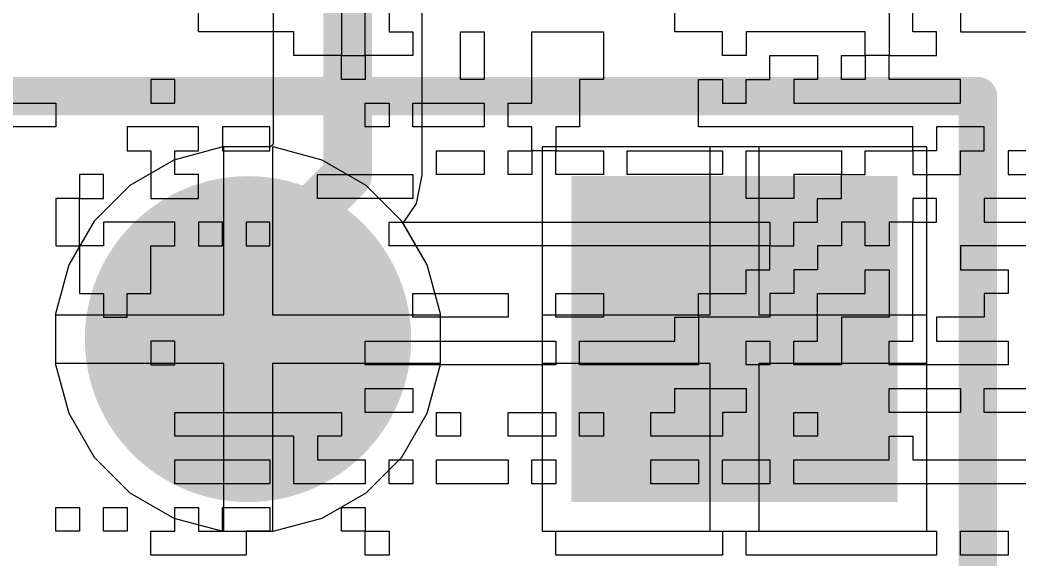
# Model space of a CAD drawing. Header units: inches. Extents: x 0.02 to 6.01, y 0.01 to 5.6.
# Drawn here: x 2.4081 to 2.6137, y 2.7147 to 2.8257 of the extents above; entities that cross this region are included whole.
import ezdxf

# ---------------------------------------------------------------- set-up
doc = ezdxf.new("R2010")
doc.units = ezdxf.units.IN
doc.header["$MEASUREMENT"] = 0
for name, color, linetype in [('Bottom Layer', 5, 'Continuous'), ('Bottom Overlay', 54, 'Continuous'), ('Bottom Solder', 6, 'Continuous'), ('Multi-Layer', 9, 'Continuous'), ('Pad Holes', 156, 'Continuous'), ('Top Layer', 1, 'Continuous'), ('Top Overlay', 2, 'Continuous'), ('Top Solder', 216, 'Continuous')]:
    doc.layers.add(name, color=color, linetype=linetype)

# ---------------------------------------------------------------- blocks, each defined once
blk = doc.blocks.new('HDR1X8_33')
at = {"layer": 'Bottom Layer'}
blk.add_hatch(color=5, dxfattribs=at).paths.add_polyline_path([(-0.02953, 0.02953), (0.02953, 0.02953), (0.02953, -0.02953), (-0.02953, -0.02953)])
h = blk.add_hatch(color=5, dxfattribs=at)
edge = h.paths.add_edge_path()
edge.add_arc((0.1, 0), 0.02953, 0, 360)
at = {"layer": 'Bottom Solder'}
blk.add_hatch(color=6, dxfattribs=at).paths.add_polyline_path([(-0.03353, 0.03353), (0.03353, 0.03353), (0.03353, -0.03353), (-0.03353, -0.03353)])
h = blk.add_hatch(color=6, dxfattribs=at)
edge = h.paths.add_edge_path()
edge.add_arc((0.1, 0), 0.03353, 0, 360)
at = {"layer": 'Multi-Layer'}
blk.add_hatch(color=9, dxfattribs=at).paths.add_polyline_path([(-0.02953, 0.02953), (0.02953, 0.02953), (0.02953, -0.02953), (-0.02953, -0.02953)])
h = blk.add_hatch(color=9, dxfattribs=at)
edge = h.paths.add_edge_path()
edge.add_arc((0.1, 0), 0.02953, 0, 360)
at = {"layer": 'Pad Holes'}
h = blk.add_hatch(color=7, dxfattribs=at)
edge = h.paths.add_edge_path()
edge.add_arc((0, 0), 0.01772, 0, 360)
h = blk.add_hatch(color=7, dxfattribs=at)
edge = h.paths.add_edge_path()
edge.add_arc((0.1, 0), 0.01772, 0, 360)
at = {"layer": 'Top Layer'}
blk.add_hatch(color=1, dxfattribs=at).paths.add_polyline_path([(-0.02953, 0.02953), (0.02953, 0.02953), (0.02953, -0.02953), (-0.02953, -0.02953)])
h = blk.add_hatch(color=1, dxfattribs=at)
edge = h.paths.add_edge_path()
edge.add_arc((0.1, 0), 0.02953, 0, 360)
at = {"layer": 'Top Solder'}
blk.add_hatch(color=216, dxfattribs=at).paths.add_polyline_path([(-0.03353, 0.03353), (0.03353, 0.03353), (0.03353, -0.03353), (-0.03353, -0.03353)])
h = blk.add_hatch(color=216, dxfattribs=at)
edge = h.paths.add_edge_path()
edge.add_arc((0.1, 0), 0.03353, 0, 360)
at = {"layer": 'Top Overlay'}
for points in [[(-0.05, 0.05, 0.00787, 0.00787, 0), (-0.05, -0.05, 0.00787, 0.00787, 0)], [(0.75, -0.05, 0.00787, 0.00787, 0), (-0.05, -0.05, 0.00787, 0.00787, 0)]]:
    blk.add_lwpolyline(points, format="xyseb", dxfattribs=at)
blk.add_lwpolyline([(-0.05197, -0.05, 0.00394, 0.00394, 1), (-0.04803, -0.05, 0.00394, 0.00394, 1)], format="xyseb", close=True, dxfattribs=at)
blk.add_lwpolyline([(-0.05197, -0.05, 0.00394, 0.00394, 1), (-0.04803, -0.05, 0.00394, 0.00394, 1)], format="xyseb", close=True, dxfattribs=at)

msp = doc.modelspace()

# ---------------------------------------------------------------- linework, layer by layer
at = {"layer": 'Bottom Layer'}
for p, q in [((2.4498, 2.79953), (2.43974, 2.79683)), ((2.45, 2.79953), (2.4498, 2.79953)), ((2.45, 2.765), (2.45, 2.79953)), ((2.4602, 2.79953), (2.46, 2.79953)), ((2.46, 2.79953), (2.46, 2.765)), ((2.47026, 2.79683), (2.4602, 2.79953)), ((2.59453, 2.79953), (2.51547, 2.79953)), ((2.51547, 2.79953), (2.51547, 2.72047)), ((2.59453, 2.72047), (2.59453, 2.79953)), ((2.43974, 2.79683), (2.43073, 2.79163)), ((2.47927, 2.79163), (2.47026, 2.79683)), ((2.43073, 2.79163), (2.42337, 2.78427)), ((2.48663, 2.78427), (2.47927, 2.79163)), ((2.42337, 2.78427), (2.41817, 2.77526)), ((2.49183, 2.77526), (2.48663, 2.78427)), ((2.41817, 2.77526), (2.41547, 2.7652)), ((2.49453, 2.7652), (2.49183, 2.77526)), ((2.41547, 2.7652), (2.41547, 2.765)), ((2.41547, 2.765), (2.45, 2.765)), ((2.46, 2.765), (2.49453, 2.765)), ((2.49453, 2.765), (2.49453, 2.7652)), ((2.45, 2.755), (2.41547, 2.755)), ((2.41547, 2.755), (2.41547, 2.7548)), ((2.41547, 2.7548), (2.41817, 2.74474)), ((2.45, 2.72047), (2.45, 2.755)), ((2.49453, 2.755), (2.46, 2.755)), ((2.46, 2.755), (2.46, 2.72047)), ((2.49183, 2.74474), (2.49453, 2.7548)), ((2.49453, 2.7548), (2.49453, 2.755)), ((2.41817, 2.74474), (2.42337, 2.73573)), ((2.48663, 2.73573), (2.49183, 2.74474)), ((2.42337, 2.73573), (2.43073, 2.72837)), ((2.47927, 2.72837), (2.48663, 2.73573)), ((2.43073, 2.72837), (2.43974, 2.72317)), ((2.47026, 2.72317), (2.47927, 2.72837)), ((2.43974, 2.72317), (2.4498, 2.72047)), ((2.4602, 2.72047), (2.47026, 2.72317)), ((2.4498, 2.72047), (2.45, 2.72047)), ((2.46, 2.72047), (2.4602, 2.72047)), ((2.51547, 2.72047), (2.59453, 2.72047))]:
    msp.add_line(p, q, dxfattribs=at)
at = {"layer": 'Bottom Overlay'}
for p, q in [((2.44484, 2.82321), (2.44484, 2.833)), ((2.4742, 2.82811), (2.4742, 2.81832)), ((2.47909, 2.81832), (2.47909, 2.82811)), ((2.48399, 2.82811), (2.48399, 2.82321)), ((2.54271, 2.82321), (2.54271, 2.82811)), ((2.58675, 2.82811), (2.58675, 2.81832)), ((2.59164, 2.82321), (2.59164, 2.82811)), ((2.60143, 2.82811), (2.60143, 2.82321)), ((2.46441, 2.82321), (2.44484, 2.82321)), ((2.46441, 2.81832), (2.46441, 2.82321)), ((2.48399, 2.82321), (2.48888, 2.82321)), ((2.48888, 2.82321), (2.48888, 2.81832)), ((2.49867, 2.81832), (2.49867, 2.82321)), ((2.49867, 2.82321), (2.50356, 2.82321)), ((2.50356, 2.82321), (2.50356, 2.81343)), ((2.51335, 2.80853), (2.51335, 2.82321)), ((2.51335, 2.82321), (2.52803, 2.82321)), ((2.52803, 2.82321), (2.52803, 2.81343)), ((2.55249, 2.82321), (2.54271, 2.82321)), ((2.55249, 2.81832), (2.55249, 2.82321)), ((2.58185, 2.82321), (2.55739, 2.82321)), ((2.55739, 2.82321), (2.55739, 2.81832)), ((2.58185, 2.81832), (2.58185, 2.82321)), ((2.59653, 2.82321), (2.59164, 2.82321)), ((2.59653, 2.81832), (2.59653, 2.82321)), ((2.60143, 2.82321), (2.63079, 2.82321)), ((2.4742, 2.81832), (2.46441, 2.81832)), ((2.4742, 2.81343), (2.4742, 2.81832)), ((2.4742, 2.81832), (2.47909, 2.81832)), ((2.47909, 2.81832), (2.47909, 2.81343)), ((2.48888, 2.81832), (2.47909, 2.81832)), ((2.49867, 2.81343), (2.49867, 2.81832)), ((2.55739, 2.81832), (2.55249, 2.81832)), ((2.56228, 2.81343), (2.56228, 2.81832)), ((2.56228, 2.81832), (2.57207, 2.81832)), ((2.57207, 2.81832), (2.57207, 2.81343)), ((2.57696, 2.81343), (2.57696, 2.81832)), ((2.57696, 2.81832), (2.58185, 2.81832)), ((2.58185, 2.81832), (2.58185, 2.81343)), ((2.58675, 2.81832), (2.58185, 2.81832)), ((2.58675, 2.81343), (2.58675, 2.81832)), ((2.58675, 2.81832), (2.59653, 2.81832)), ((2.43995, 2.81343), (2.43505, 2.81343)), ((2.43505, 2.81343), (2.43505, 2.80853)), ((2.43995, 2.80853), (2.43995, 2.81343)), ((2.47909, 2.81343), (2.4742, 2.81343)), ((2.50356, 2.81343), (2.49867, 2.81343)), ((2.52803, 2.81343), (2.52313, 2.81343)), ((2.52313, 2.81343), (2.52313, 2.80364)), ((2.5476, 2.80364), (2.5476, 2.81343)), ((2.5476, 2.81343), (2.55249, 2.81343)), ((2.55249, 2.81343), (2.55249, 2.80853)), ((2.55739, 2.80853), (2.55739, 2.81343)), ((2.55739, 2.81343), (2.56228, 2.81343)), ((2.57207, 2.81343), (2.56717, 2.81343)), ((2.56717, 2.81343), (2.56717, 2.80853)), ((2.58185, 2.81343), (2.57696, 2.81343)), ((2.60143, 2.81343), (2.58675, 2.81343)), ((2.60143, 2.80853), (2.60143, 2.81343)), ((2.39101, 2.80853), (2.41548, 2.80853)), ((2.41548, 2.80853), (2.41548, 2.80364)), ((2.43505, 2.80853), (2.43995, 2.80853)), ((2.47909, 2.80364), (2.47909, 2.80853)), ((2.47909, 2.80853), (2.48399, 2.80853)), ((2.48399, 2.80853), (2.48399, 2.80364)), ((2.48888, 2.80364), (2.48888, 2.80853)), ((2.48888, 2.80853), (2.50356, 2.80853)), ((2.50356, 2.80853), (2.50356, 2.80364)), ((2.50845, 2.80364), (2.50845, 2.80853)), ((2.50845, 2.80853), (2.51335, 2.80853)), ((2.55249, 2.80853), (2.55739, 2.80853)), ((2.56717, 2.80853), (2.60143, 2.80853)), ((2.41548, 2.80364), (2.39101, 2.80364)), ((2.44484, 2.80364), (2.43016, 2.80364)), ((2.43016, 2.80364), (2.43016, 2.79875)), ((2.44484, 2.79875), (2.44484, 2.80364)), ((2.45952, 2.80364), (2.44973, 2.80364)), ((2.44973, 2.80364), (2.44973, 2.79875)), ((2.45952, 2.79875), (2.45952, 2.80364)), ((2.48399, 2.80364), (2.47909, 2.80364)), ((2.49377, 2.80364), (2.48888, 2.80364)), ((2.50356, 2.80364), (2.49377, 2.80364)), ((2.51335, 2.80364), (2.50845, 2.80364)), ((2.51335, 2.79875), (2.51335, 2.80364)), ((2.52313, 2.80364), (2.51824, 2.80364)), ((2.51824, 2.80364), (2.51824, 2.79875)), ((2.59164, 2.80364), (2.5476, 2.80364)), ((2.59164, 2.79875), (2.59164, 2.80364)), ((2.60632, 2.80364), (2.59653, 2.80364)), ((2.59653, 2.80364), (2.59653, 2.79875)), ((2.60632, 2.79875), (2.60632, 2.80364)), ((2.43016, 2.79875), (2.43505, 2.79875)), ((2.43505, 2.79875), (2.43505, 2.79385)), ((2.43995, 2.79385), (2.43995, 2.79875)), ((2.43995, 2.79875), (2.44484, 2.79875)), ((2.44973, 2.79875), (2.45952, 2.79875)), ((2.49377, 2.79875), (2.49867, 2.79875)), ((2.49377, 2.79385), (2.49377, 2.79875)), ((2.49867, 2.79875), (2.50356, 2.79875)), ((2.50356, 2.79875), (2.50356, 2.79385)), ((2.50845, 2.79385), (2.50845, 2.79875)), ((2.50845, 2.79875), (2.51335, 2.79875)), ((2.51824, 2.79875), (2.51335, 2.79875)), ((2.51335, 2.79875), (2.51335, 2.79385)), ((2.51824, 2.79385), (2.51824, 2.79875)), ((2.51824, 2.79875), (2.52313, 2.79875)), ((2.52313, 2.79875), (2.52803, 2.79875)), ((2.52803, 2.79875), (2.52803, 2.79385)), ((2.53292, 2.79385), (2.53292, 2.79875)), ((2.53292, 2.79875), (2.55249, 2.79875)), ((2.55249, 2.79875), (2.55249, 2.79385)), ((2.55739, 2.78896), (2.55739, 2.79875)), ((2.55739, 2.79875), (2.57696, 2.79875)), ((2.57696, 2.79875), (2.57696, 2.79385)), ((2.58185, 2.79385), (2.58185, 2.79875)), ((2.58185, 2.79875), (2.59164, 2.79875)), ((2.59164, 2.79875), (2.59164, 2.79385)), ((2.59653, 2.79875), (2.59164, 2.79875)), ((2.60143, 2.79385), (2.60143, 2.79875)), ((2.60143, 2.79875), (2.60632, 2.79875)), ((2.61611, 2.79875), (2.61121, 2.79875)), ((2.61121, 2.79875), (2.61121, 2.79385)), ((2.42527, 2.79385), (2.42037, 2.79385)), ((2.42037, 2.79385), (2.42037, 2.78896)), ((2.42527, 2.78896), (2.42527, 2.79385)), ((2.43505, 2.79385), (2.43505, 2.78896)), ((2.44484, 2.79385), (2.43995, 2.79385)), ((2.44484, 2.78896), (2.44484, 2.79385)), ((2.46931, 2.78896), (2.46931, 2.79385)), ((2.46931, 2.79385), (2.47909, 2.79385)), ((2.47909, 2.79385), (2.48399, 2.79385)), ((2.48399, 2.79385), (2.48888, 2.79385)), ((2.48888, 2.79385), (2.48888, 2.78896)), ((2.50356, 2.79385), (2.49377, 2.79385)), ((2.51335, 2.79385), (2.50845, 2.79385)), ((2.52803, 2.79385), (2.51824, 2.79385)), ((2.55249, 2.79385), (2.53292, 2.79385)), ((2.57207, 2.79385), (2.56717, 2.79385)), ((2.56717, 2.79385), (2.56717, 2.78896)), ((2.57696, 2.79385), (2.57207, 2.79385)), ((2.57696, 2.78896), (2.57696, 2.79385)), ((2.57696, 2.79385), (2.58185, 2.79385)), ((2.59164, 2.79385), (2.60143, 2.79385)), ((2.61121, 2.79385), (2.61611, 2.79385)), ((2.42037, 2.78896), (2.41548, 2.78896)), ((2.41548, 2.78896), (2.41548, 2.77917)), ((2.42037, 2.78896), (2.42527, 2.78896)), ((2.42037, 2.77917), (2.42037, 2.78896)), ((2.43505, 2.78896), (2.44484, 2.78896)), ((2.48888, 2.78896), (2.46931, 2.78896)), ((2.56717, 2.78896), (2.55739, 2.78896)), ((2.57207, 2.78407), (2.57207, 2.78896)), ((2.57207, 2.78896), (2.57696, 2.78896)), ((2.59653, 2.78896), (2.59164, 2.78896)), ((2.59164, 2.78896), (2.59164, 2.78407)), ((2.59653, 2.78407), (2.59653, 2.78896)), ((2.61611, 2.78896), (2.60632, 2.78896)), ((2.60632, 2.78896), (2.60632, 2.78407)), ((2.43995, 2.78407), (2.42527, 2.78407)), ((2.42527, 2.78407), (2.42527, 2.77917)), ((2.43995, 2.77917), (2.43995, 2.78407)), ((2.44973, 2.78407), (2.44484, 2.78407)), ((2.44484, 2.78407), (2.44484, 2.77917)), ((2.44973, 2.77917), (2.44973, 2.78407)), ((2.45952, 2.78407), (2.45463, 2.78407)), ((2.45463, 2.78407), (2.45463, 2.77917)), ((2.45952, 2.77917), (2.45952, 2.78407)), ((2.48399, 2.77917), (2.48399, 2.78407)), ((2.48399, 2.78407), (2.53292, 2.78407)), ((2.53292, 2.78407), (2.53781, 2.78407)), ((2.53781, 2.78407), (2.56228, 2.78407)), ((2.56228, 2.78407), (2.56228, 2.77917)), ((2.56717, 2.77917), (2.56717, 2.78407)), ((2.56717, 2.78407), (2.57207, 2.78407)), ((2.58185, 2.78407), (2.57696, 2.78407)), ((2.57696, 2.78407), (2.57696, 2.77917)), ((2.58185, 2.77917), (2.58185, 2.78407)), ((2.59164, 2.78407), (2.58675, 2.78407)), ((2.58675, 2.78407), (2.58675, 2.77917)), ((2.59164, 2.7596), (2.59164, 2.78407)), ((2.59164, 2.78407), (2.59653, 2.78407)), ((2.60632, 2.78407), (2.62589, 2.78407)), ((2.41548, 2.77917), (2.42037, 2.77917)), ((2.42037, 2.77917), (2.42037, 2.76939)), ((2.42527, 2.77917), (2.42037, 2.77917)), ((2.43505, 2.76939), (2.43505, 2.77917)), ((2.43505, 2.77917), (2.43995, 2.77917)), ((2.44484, 2.77917), (2.44973, 2.77917)), ((2.45463, 2.77917), (2.45952, 2.77917)), ((2.56228, 2.77917), (2.48399, 2.77917)), ((2.56228, 2.77428), (2.56228, 2.77917)), ((2.56228, 2.77917), (2.56717, 2.77917)), ((2.57696, 2.77917), (2.57207, 2.77917)), ((2.57207, 2.77917), (2.57207, 2.77428)), ((2.58675, 2.77917), (2.58185, 2.77917)), ((2.63568, 2.77917), (2.60143, 2.77917)), ((2.60143, 2.77917), (2.60143, 2.77428)), ((2.55739, 2.76939), (2.55739, 2.77428)), ((2.55739, 2.77428), (2.56228, 2.77428)), ((2.57207, 2.77428), (2.56717, 2.77428)), ((2.56717, 2.77428), (2.56717, 2.76939)), ((2.58185, 2.76939), (2.58185, 2.77428)), ((2.58185, 2.77428), (2.58675, 2.77428)), ((2.58675, 2.77428), (2.58675, 2.76449)), ((2.60143, 2.77428), (2.61121, 2.77428)), ((2.61121, 2.77428), (2.61121, 2.76939)), ((2.42037, 2.76939), (2.42527, 2.76939)), ((2.42527, 2.76939), (2.42527, 2.76449)), ((2.43016, 2.76449), (2.43016, 2.76939)), ((2.43016, 2.76939), (2.43505, 2.76939)), ((2.48888, 2.76449), (2.48888, 2.76939)), ((2.48888, 2.76939), (2.50845, 2.76939)), ((2.50845, 2.76939), (2.50845, 2.76449)), ((2.51824, 2.76449), (2.51824, 2.76939)), ((2.51824, 2.76939), (2.52803, 2.76939)), ((2.52803, 2.76939), (2.52803, 2.76449)), ((2.5476, 2.76449), (2.5476, 2.76939)), ((2.5476, 2.76939), (2.55739, 2.76939)), ((2.56717, 2.76939), (2.56228, 2.76939)), ((2.56228, 2.76939), (2.56228, 2.76449)), ((2.57207, 2.7596), (2.57207, 2.76939)), ((2.57207, 2.76939), (2.58185, 2.76939)), ((2.61121, 2.76939), (2.60632, 2.76939)), ((2.60632, 2.76939), (2.60632, 2.76449)), ((2.42527, 2.76449), (2.43016, 2.76449)), ((2.49377, 2.76449), (2.48888, 2.76449)), ((2.50845, 2.76449), (2.49377, 2.76449)), ((2.52313, 2.76449), (2.51824, 2.76449)), ((2.52803, 2.76449), (2.52313, 2.76449)), ((2.54271, 2.7596), (2.54271, 2.76449)), ((2.54271, 2.76449), (2.5476, 2.76449)), ((2.5476, 2.76449), (2.5476, 2.75471)), ((2.56228, 2.76449), (2.5476, 2.76449)), ((2.58675, 2.76449), (2.57696, 2.76449)), ((2.57696, 2.76449), (2.57696, 2.75471)), ((2.60632, 2.76449), (2.59653, 2.76449)), ((2.59653, 2.76449), (2.59653, 2.7596)), ((2.43995, 2.7596), (2.43505, 2.7596)), ((2.43505, 2.7596), (2.43505, 2.75471)), ((2.43995, 2.75471), (2.43995, 2.7596)), ((2.47909, 2.75471), (2.47909, 2.7596)), ((2.47909, 2.7596), (2.50356, 2.7596)), ((2.50356, 2.7596), (2.50845, 2.7596)), ((2.50845, 2.7596), (2.51824, 2.7596)), ((2.51824, 2.7596), (2.51824, 2.75471)), ((2.52313, 2.75471), (2.52313, 2.7596)), ((2.52313, 2.7596), (2.53781, 2.7596)), ((2.53781, 2.7596), (2.54271, 2.7596)), ((2.55739, 2.75471), (2.55739, 2.7596)), ((2.55739, 2.7596), (2.56228, 2.7596)), ((2.56228, 2.7596), (2.56228, 2.75471)), ((2.56717, 2.75471), (2.56717, 2.7596)), ((2.56717, 2.7596), (2.57207, 2.7596)), ((2.58675, 2.75471), (2.58675, 2.7596)), ((2.58675, 2.7596), (2.59164, 2.7596)), ((2.59653, 2.7596), (2.61121, 2.7596)), ((2.61121, 2.7596), (2.61121, 2.75471)), ((2.43505, 2.75471), (2.43995, 2.75471)), ((2.51824, 2.75471), (2.47909, 2.75471)), ((2.5476, 2.75471), (2.52313, 2.75471)), ((2.56228, 2.75471), (2.55739, 2.75471)), ((2.57207, 2.75471), (2.56717, 2.75471)), ((2.57696, 2.75471), (2.57207, 2.75471)), ((2.61121, 2.75471), (2.58675, 2.75471)), ((2.47909, 2.74492), (2.47909, 2.74981)), ((2.47909, 2.74981), (2.48888, 2.74981)), ((2.48888, 2.74981), (2.48888, 2.74492)), ((2.54271, 2.74492), (2.54271, 2.74981)), ((2.54271, 2.74981), (2.55249, 2.74981)), ((2.55249, 2.74981), (2.55739, 2.74981)), ((2.55739, 2.74981), (2.55739, 2.74492)), ((2.58675, 2.74492), (2.58675, 2.74981)), ((2.58675, 2.74981), (2.60143, 2.74981)), ((2.60143, 2.74981), (2.60143, 2.74492)), ((2.60632, 2.74492), (2.60632, 2.74981)), ((2.60632, 2.74981), (2.63079, 2.74981)), ((2.43995, 2.74003), (2.43995, 2.74492)), ((2.43995, 2.74492), (2.44973, 2.74492)), ((2.44973, 2.74492), (2.45463, 2.74492)), ((2.45463, 2.74492), (2.4742, 2.74492)), ((2.4742, 2.74492), (2.4742, 2.74003)), ((2.48888, 2.74492), (2.47909, 2.74492)), ((2.49377, 2.74003), (2.49377, 2.74492)), ((2.49377, 2.74492), (2.49867, 2.74492)), ((2.49867, 2.74492), (2.49867, 2.74003)), ((2.50845, 2.74003), (2.50845, 2.74492)), ((2.50845, 2.74492), (2.51824, 2.74492)), ((2.51824, 2.74492), (2.51824, 2.74003)), ((2.52313, 2.74003), (2.52313, 2.74492)), ((2.52313, 2.74492), (2.52803, 2.74492)), ((2.52803, 2.74492), (2.52803, 2.74003)), ((2.53781, 2.74003), (2.53781, 2.74492)), ((2.53781, 2.74492), (2.54271, 2.74492)), ((2.55739, 2.74492), (2.55249, 2.74492)), ((2.55249, 2.74492), (2.55249, 2.74003)), ((2.56717, 2.74492), (2.57207, 2.74492)), ((2.56717, 2.74003), (2.56717, 2.74492)), ((2.57207, 2.74492), (2.57207, 2.74003)), ((2.59653, 2.74492), (2.58675, 2.74492)), ((2.60143, 2.74492), (2.59653, 2.74492)), ((2.61611, 2.74492), (2.60632, 2.74492)), ((2.46441, 2.74003), (2.43995, 2.74003)), ((2.46441, 2.73024), (2.46441, 2.74003)), ((2.4742, 2.74003), (2.46931, 2.74003)), ((2.46931, 2.74003), (2.46931, 2.73513)), ((2.49867, 2.74003), (2.49377, 2.74003)), ((2.51335, 2.74003), (2.50845, 2.74003)), ((2.51824, 2.74003), (2.51335, 2.74003)), ((2.52803, 2.74003), (2.52313, 2.74003)), ((2.55249, 2.74003), (2.53781, 2.74003)), ((2.57207, 2.74003), (2.56717, 2.74003)), ((2.58675, 2.73513), (2.58675, 2.74003)), ((2.58675, 2.74003), (2.59164, 2.74003)), ((2.59164, 2.74003), (2.59164, 2.73513)), ((2.43995, 2.73024), (2.43995, 2.73513)), ((2.43995, 2.73513), (2.45952, 2.73513)), ((2.45952, 2.73513), (2.45952, 2.73024)), ((2.46931, 2.73513), (2.47909, 2.73513)), ((2.47909, 2.73513), (2.47909, 2.73024)), ((2.48399, 2.73024), (2.48399, 2.73513)), ((2.48399, 2.73513), (2.48888, 2.73513)), ((2.48888, 2.73513), (2.48888, 2.73024)), ((2.49377, 2.73024), (2.49377, 2.73513)), ((2.49377, 2.73513), (2.50845, 2.73513)), ((2.50845, 2.73513), (2.50845, 2.73024)), ((2.51335, 2.73024), (2.51335, 2.73513)), ((2.51335, 2.73513), (2.51824, 2.73513)), ((2.51824, 2.73513), (2.51824, 2.73024)), ((2.53781, 2.73024), (2.53781, 2.73513)), ((2.53781, 2.73513), (2.5476, 2.73513)), ((2.5476, 2.73513), (2.5476, 2.73024)), ((2.55249, 2.73024), (2.55249, 2.73513)), ((2.55249, 2.73513), (2.56228, 2.73513)), ((2.56228, 2.73513), (2.56228, 2.73024)), ((2.56717, 2.73024), (2.56717, 2.73513)), ((2.56717, 2.73513), (2.58675, 2.73513)), ((2.59164, 2.73513), (2.59653, 2.73513)), ((2.59653, 2.73513), (2.621, 2.73513)), ((2.45463, 2.73024), (2.43995, 2.73024)), ((2.45952, 2.73024), (2.45463, 2.73024)), ((2.47909, 2.73024), (2.46441, 2.73024)), ((2.48888, 2.73024), (2.48399, 2.73024)), ((2.49867, 2.73024), (2.49377, 2.73024)), ((2.50845, 2.73024), (2.49867, 2.73024)), ((2.51824, 2.73024), (2.51335, 2.73024)), ((2.5476, 2.73024), (2.53781, 2.73024)), ((2.56228, 2.73024), (2.55249, 2.73024)), ((2.621, 2.73024), (2.56717, 2.73024)), ((2.41548, 2.72045), (2.41548, 2.72535)), ((2.41548, 2.72535), (2.42037, 2.72535)), ((2.42037, 2.72535), (2.42037, 2.72045)), ((2.42527, 2.72045), (2.42527, 2.72535)), ((2.42527, 2.72535), (2.43016, 2.72535)), ((2.43016, 2.72535), (2.43016, 2.72045)), ((2.43995, 2.72045), (2.43995, 2.72535)), ((2.43995, 2.72535), (2.44484, 2.72535)), ((2.44484, 2.72535), (2.44484, 2.72045)), ((2.44973, 2.72045), (2.44973, 2.72535)), ((2.44973, 2.72535), (2.45952, 2.72535)), ((2.45952, 2.72535), (2.45952, 2.72045)), ((2.4742, 2.72045), (2.4742, 2.72535)), ((2.4742, 2.72535), (2.47909, 2.72535)), ((2.47909, 2.72535), (2.47909, 2.72045)), ((2.42037, 2.72045), (2.41548, 2.72045)), ((2.43016, 2.72045), (2.42527, 2.72045)), ((2.43505, 2.71556), (2.43505, 2.72045)), ((2.43505, 2.72045), (2.43995, 2.72045)), ((2.44484, 2.72045), (2.44973, 2.72045)), ((2.45952, 2.72045), (2.45463, 2.72045)), ((2.45463, 2.72045), (2.45463, 2.71556)), ((2.47909, 2.72045), (2.4742, 2.72045)), ((2.47909, 2.71556), (2.47909, 2.72045)), ((2.47909, 2.72045), (2.48399, 2.72045)), ((2.48399, 2.72045), (2.48399, 2.71556)), ((2.51824, 2.71556), (2.51824, 2.72045)), ((2.51824, 2.72045), (2.55249, 2.72045)), ((2.55249, 2.72045), (2.55249, 2.71556)), ((2.55739, 2.71556), (2.55739, 2.72045)), ((2.55739, 2.72045), (2.59653, 2.72045)), ((2.59653, 2.72045), (2.59653, 2.71556)), ((2.60143, 2.72045), (2.60632, 2.72045)), ((2.60143, 2.71556), (2.60143, 2.72045)), ((2.60632, 2.72045), (2.61121, 2.72045)), ((2.61121, 2.72045), (2.61121, 2.71556)), ((2.45463, 2.71556), (2.43505, 2.71556)), ((2.48399, 2.71556), (2.47909, 2.71556)), ((2.52803, 2.71556), (2.51824, 2.71556)), ((2.53292, 2.71556), (2.52803, 2.71556)), ((2.55249, 2.71556), (2.53292, 2.71556)), ((2.56228, 2.71556), (2.55739, 2.71556)), ((2.56717, 2.71556), (2.56228, 2.71556)), ((2.59653, 2.71556), (2.56717, 2.71556)), ((2.61121, 2.71556), (2.60143, 2.71556))]:
    msp.add_line(p, q, dxfattribs=at)
at = {"layer": 'Top Layer'}
for p, q in [((2.46018, 2.88425), (2.46018, 2.80008)), ((2.49077, 2.79375), (2.49077, 2.88425)), ((2.4498, 2.79953), (2.43974, 2.79683)), ((2.45962, 2.79953), (2.4498, 2.79953)), ((2.46018, 2.80008), (2.45962, 2.79953)), ((2.55, 2.79953), (2.51547, 2.79953)), ((2.51547, 2.79953), (2.51547, 2.765)), ((2.55, 2.765), (2.55, 2.79953)), ((2.59453, 2.79953), (2.56, 2.79953)), ((2.56, 2.79953), (2.56, 2.765)), ((2.59453, 2.765), (2.59453, 2.79953)), ((2.43974, 2.79683), (2.43073, 2.79163)), ((2.4896, 2.78789), (2.49077, 2.79375)), ((2.43073, 2.79163), (2.42337, 2.78427)), ((2.48689, 2.78383), (2.4896, 2.78789)), ((2.42337, 2.78427), (2.41817, 2.77526)), ((2.49183, 2.77526), (2.48689, 2.78383)), ((2.41817, 2.77526), (2.41547, 2.7652)), ((2.49453, 2.7652), (2.49183, 2.77526)), ((2.41547, 2.7652), (2.41547, 2.7548)), ((2.49453, 2.7548), (2.49453, 2.7652)), ((2.51547, 2.765), (2.55, 2.765)), ((2.56, 2.765), (2.59453, 2.765)), ((2.41547, 2.7548), (2.41817, 2.74474)), ((2.49183, 2.74474), (2.49453, 2.7548)), ((2.55, 2.755), (2.51547, 2.755)), ((2.51547, 2.755), (2.51547, 2.72047)), ((2.55, 2.72047), (2.55, 2.755)), ((2.59453, 2.755), (2.56, 2.755)), ((2.56, 2.755), (2.56, 2.72047)), ((2.59453, 2.72047), (2.59453, 2.755)), ((2.41817, 2.74474), (2.42337, 2.73573)), ((2.48663, 2.73573), (2.49183, 2.74474)), ((2.42337, 2.73573), (2.43073, 2.72837)), ((2.47927, 2.72837), (2.48663, 2.73573)), ((2.43073, 2.72837), (2.43974, 2.72317)), ((2.47026, 2.72317), (2.47927, 2.72837)), ((2.43974, 2.72317), (2.4498, 2.72047)), ((2.4602, 2.72047), (2.47026, 2.72317)), ((2.4498, 2.72047), (2.4602, 2.72047)), ((2.51547, 2.72047), (2.55, 2.72047)), ((2.56, 2.72047), (2.59453, 2.72047))]:
    msp.add_line(p, q, dxfattribs=at)
for points in [[(2.47547, 2.79375, 0.01, 0.01, 0), (2.47547, 2.91, 0.01, 0.01, 0)], [(2.455, 2.77327, 0.01, 0.01, 0), (2.47547, 2.79375, 0.01, 0.01, 0)], [(2.455, 2.76, 0.01, 0.01, 0), (2.455, 2.77327, 0.01, 0.01, 0)]]:
    msp.add_lwpolyline(points, format="xyseb", dxfattribs=at)
for points in [[(2.47297, 2.79375, 0.005, 0.005, 1), (2.47797, 2.79375, 0.005, 0.005, 1)], [(2.47297, 2.79375, 0.005, 0.005, 1), (2.47797, 2.79375, 0.005, 0.005, 1)], [(2.4525, 2.77327, 0.005, 0.005, 1), (2.4575, 2.77327, 0.005, 0.005, 1)], [(2.4525, 2.77327, 0.005, 0.005, 1), (2.4575, 2.77327, 0.005, 0.005, 1)], [(2.4525, 2.76, 0.005, 0.005, 1), (2.4575, 2.76, 0.005, 0.005, 1)]]:
    msp.add_lwpolyline(points, format="xyseb", close=True, dxfattribs=at)

# ---------------------------------------------------------------- block references
at = {"rotation": 180}
msp.add_blockref('HDR1X8_33', (2.555, 2.76), dxfattribs=at)

doc.saveas('drawing.dxf')
